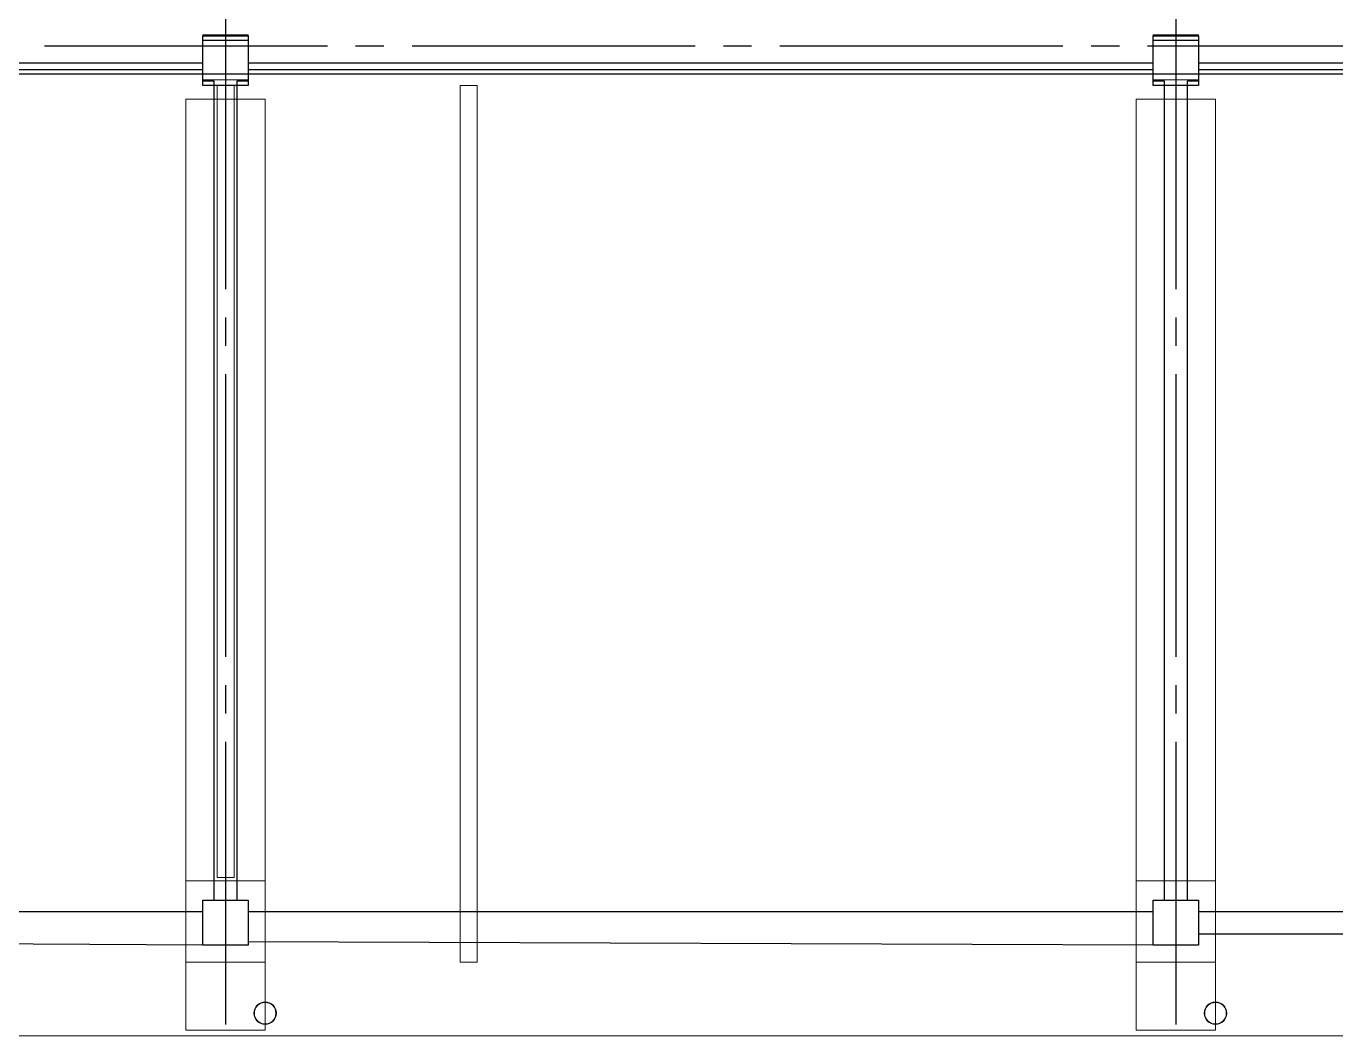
# Model space of a CAD drawing. Extents: x -960 to 27370, y -3283 to 11880.
# Drawn here: x 17464 to 18621, y 9048 to 9942 of the extents above; entities that cross this region are included whole.
import ezdxf
from ezdxf.enums import TextEntityAlignment as Align

# ---------------------------------------------------------------- set-up
doc = ezdxf.new("R2010")
doc.units = 0
doc.header["$LTSCALE"] = 100
doc.linetypes.add('X-S-FAB-L10$0$COL-CEN-LIN', pattern=[3.25, 2.5, -0.25, 0.25, -0.25])
for name, color, linetype in [('0-xref', 8, 'Continuous'), ('X-S-FAB-L10$0$0-DIM-TXT', 8, 'Continuous'), ('X-S-FAB-L10$0$A-OBJE-MEP', 8, 'Continuous'), ('X-S-FAB-L10$0$A-WALL-EX', 8, 'Continuous'), ('X-S-FAB-L10$0$A-WALL-IN', 8, 'Continuous'), ('X-S-FAB-L10$0$ASP_5', 8, 'Continuous'), ('X-S-FAB-L10$0$BLOCK', 8, 'Continuous'), ('X-S-FAB-L10$0$CCL', 8, 'X-S-FAB-L10$0$COL-CEN-LIN'), ('X-S-FAB-L10$0$COL-S', 8, 'Continuous'), ('X-S-FAB-L10$0$S-BEAM-SHOW', 8, 'Continuous'), ('X-S-FAB-L10$0$S-COL', 8, 'Continuous'), ('X-S-FAB-L10$0$Steel Frame-188K', 8, 'Continuous')]:
    doc.layers.add(name, color=color, linetype=linetype)
doc.styles.add('X-S-FAB-L10$0$CHINA', font='simplex.shx', dxfattribs={"width": 0.75, "bigfont": 'chineset.shx'})
doc.styles.add('X-S-FAB-L10$0$Standard', font='', dxfattribs={"width": 0.8})
doc.styles.add('X-S-FAB-L10$0$TG_NOTE_TEXT', font='simplex.shx', dxfattribs={"width": 0.75, "bigfont": 'chineset.shx'})
doc.styles.get('X-S-FAB-L10$0$Standard').set_extended_font_data('Microsoft JhengHei')

# ---------------------------------------------------------------- blocks, each defined once
blk = doc.blocks.new('X-S-FAB-L10$0$FAB2-L05')
at = {"layer": 'X-S-FAB-L10$0$CCL'}
for p, q in [((-8520, 11005), (-8520, 0)), ((-7680, 11005), (-7680, 0)), ((-26880, 10645), (1210, 10645))]:
    blk.add_line(p, q, dxfattribs=at)
at = {"layer": 'X-S-FAB-L10$0$COL-S'}
for points in [[(-8540, 10650), (-8500, 10650), (-8500, 10610), (-8540, 10610)], [(-7700, 10650), (-7660, 10650), (-7660, 10610), (-7700, 10610)], [(-8540, 9890), (-8500, 9890), (-8500, 9850), (-8540, 9850)], [(-7700, 9890), (-7660, 9890), (-7660, 9850), (-7700, 9850)]]:
    blk.add_lwpolyline(points, close=True, dxfattribs=at)
blk = doc.blocks.new('X-S-FAB-L10')
at = {"layer": 'X-S-FAB-L10$0$A-OBJE-MEP', "lineweight": 0, "flags": 128}
for points in [[(17684.5, 9070, 1), (17665.5, 9070, 1)], [(18524.5, 9070, 1), (18505.5, 9070, 1)]]:
    blk.add_lwpolyline(points, format="xyb", close=True, dxfattribs=at)
at = {"layer": 'X-S-FAB-L10$0$A-OBJE-MEP', "lineweight": 0}
for centre in [(17675, 9070), (18515, 9070)]:
    blk.add_circle(centre, 10, dxfattribs=at)
at = {"layer": 'X-S-FAB-L10$0$A-WALL-EX', "lineweight": 0, "flags": 128}
for points in [[(24360, 9050), (15170, 9050)], [(15170, 9050), (24360, 9050)], [(15170, 9050), (24360, 9050)], [(15170, 9050), (24360, 9050)], [(15170, 9050), (24360, 9050)], [(15170, 9050), (24360, 9050)], [(15170, 9050), (24360, 9050)], [(15170, 9050), (24360, 9050)]]:
    blk.add_lwpolyline(points, dxfattribs=at)
at = {"layer": 'X-S-FAB-L10$0$A-WALL-IN', "lineweight": 0, "flags": 128}
for points in [[(17632.5, 9890), (17632.5, 9190)], [(17647.5, 9890), (17632.5, 9890)], [(17647.5, 9190), (17647.5, 9890)], [(17847.5, 9890), (17847.5, 9115)], [(17862.5, 9890), (17847.5, 9890)], [(17862.5, 9115), (17862.5, 9890)], [(17632.5, 9190), (17647.5, 9190)], [(17847.5, 9115), (17862.5, 9115)]]:
    blk.add_lwpolyline(points, dxfattribs=at)
at = {"layer": 'X-S-FAB-L10$0$ASP_5'}
blk.add_line((19325, 9900), (15170, 9900), dxfattribs=at)
at = {"layer": 'X-S-FAB-L10$0$COL-S'}
for p, q in [((17620, 9930), (17660, 9930)), ((17620, 9890), (17620, 9930)), ((17660, 9930), (17660, 9890)), ((18460, 9930), (18500, 9930)), ((18460, 9890), (18460, 9930)), ((18500, 9930), (18500, 9890)), ((17660, 9890), (17620, 9890)), ((18500, 9890), (18460, 9890)), ((17620, 9170), (17660, 9170)), ((17620, 9130), (17620, 9170)), ((17660, 9170), (17660, 9130)), ((18460, 9170), (18500, 9170)), ((18460, 9130), (18460, 9170)), ((18500, 9170), (18500, 9130)), ((17660, 9130), (17620, 9130)), ((18500, 9130), (18460, 9130))]:
    blk.add_line(p, q, dxfattribs=at)
at = {"layer": 'X-S-FAB-L10$0$S-BEAM-SHOW', "lineweight": 0, "flags": 128}
for points in [[(17605, 9878), (17605, 9187)], [(17605, 9878), (17675, 9878)], [(17675, 9878), (17675, 9187)], [(18445, 9878), (18445, 9187)], [(18445, 9878), (18515, 9878)], [(18515, 9878), (18515, 9187)], [(17605, 9187), (17605, 9115)], [(17605, 9187), (17675, 9187)], [(17675, 9115), (17675, 9187)], [(18445, 9187), (18445, 9115)], [(18445, 9187), (18515, 9187)], [(18515, 9115), (18515, 9187)], [(17605, 9115), (17675, 9115)], [(17605, 9115), (17605, 9055)], [(17675, 9115), (17675, 9055)], [(18445, 9115), (18515, 9115)], [(18445, 9115), (18445, 9055)], [(18515, 9115), (18515, 9055)], [(17605, 9055), (17675, 9055)], [(18445, 9055), (18515, 9055)]]:
    blk.add_lwpolyline(points, dxfattribs=at)
at = {"layer": 'X-S-FAB-L10$0$S-COL', "lineweight": 0, "flags": 128}
for points in [[(17620, 9895), (17660, 9895), (17660, 9935), (17620, 9935)], [(18460, 9895), (18500, 9895), (18500, 9935), (18460, 9935)]]:
    blk.add_lwpolyline(points, close=True, dxfattribs=at)
at = {"layer": 'X-S-FAB-L10$0$Steel Frame-188K'}
for points in [[(20955, 9140), (20205, 9140), (20205, 9105), (20115, 9105), (20115, 9140), (19340, 9140), (19340, 9130), (19300, 9130), (19300, 9140), (18500, 9140), (18500, 9130), (18460, 9130), (17660, 9133.226), (17660, 9130), (17620, 9130), (16820, 9134.878), (16820, 9130), (16780, 9130), (15980, 9140), (15980, 9130), (15940, 9130), (15940, 9140), (15165, 9140)], [(15165, 9922.768), (15940, 9922.768), (15940, 9934), (15980, 9934), (15980, 9910.252), (15980, 9910.252), (16780, 9910.252), (16780, 9934), (16820, 9934), (16820, 9910.252), (17620, 9910.252), (17620, 9934), (17660, 9934), (17660, 9910.252), (18460, 9910.252), (18460, 9934), (18500, 9934), (18500, 9910.252), (19300, 9910.252), (19300, 9934), (19310, 9934), (19310, 10148.332), (19330, 10148.332), (24350, 10148.332)]]:
    blk.add_lwpolyline(points, dxfattribs=at)
for points in [[(17630, 9894), (17620, 9894), (17620, 9904), (16820, 9904), (16820, 9894), (16810, 9894), (16810, 9170), (16820, 9170), (16820, 9160), (17620, 9160), (17620, 9170), (17630, 9170)], [(18470, 9894), (18460, 9894), (18460, 9904), (17660, 9904), (17660, 9894), (17650, 9894), (17650, 9170), (17660, 9170), (17660, 9160), (18460, 9160), (18460, 9170), (18470, 9170)], [(19310, 9894), (19300, 9894), (19300, 9904), (18500, 9904), (18500, 9894), (18490, 9894), (18490, 9170), (18500, 9170), (18500, 9160), (19300, 9160), (19300, 9170), (19310, 9170)]]:
    blk.add_lwpolyline(points, close=True, dxfattribs=at)
at = {"layer": 'X-S-FAB-L10$0$BLOCK'}
blk.add_blockref('X-S-FAB-L10$0$FAB2-L05', (26160, -720), dxfattribs=at)
at = {"style": 'X-S-FAB-L10$0$TG_NOTE_TEXT', "width": 0.5, "flags": 1}
for p in [(7463.301, 9020), (18268.251, 8649), (11197.77, 4800.167), (16485.801, 4800.167), (25420.27, 2635), (13360, 320.001, 0), (7463.301, -33.333)]:
    blk.add_attdef('WH', text='', height=20, dxfattribs=at).set_placement(p, align=Align.BOTTOM_LEFT)
at = {"width": 0.5}
for style, p in [('X-S-FAB-L10$0$TG_NOTE_TEXT', (7585, 9020)), ('X-S-FAB-L10$0$TG_NOTE_TEXT', (18389.95, 8649)), ('X-S-FAB-L10$0$TG_NOTE_TEXT', (11117.5, 4813.5)), ('X-S-FAB-L10$0$TG_NOTE_TEXT', (16607.5, 4813.5)), ('X-S-FAB-L10$0$TG_NOTE_TEXT', (25350, 2635)), ('X-S-FAB-L10$0$Standard', (13129.375, 325.001, 0)), ('X-S-FAB-L10$0$TG_NOTE_TEXT', (7585, -20))]:
    blk.add_attdef('DESC', text='', height=10, dxfattribs=dict(at, style=style)).set_placement(p, align=Align.BOTTOM_LEFT)
for tag, style, p in [('TYPE', 'X-S-FAB-L10$0$TG_NOTE_TEXT', (7619.286, 9020)), ('NO', 'X-S-FAB-L10$0$TG_NOTE_TEXT', (7650.095, 9020)), ('TYPE', 'X-S-FAB-L10$0$TG_NOTE_TEXT', (18424.236, 8649)), ('NO', 'X-S-FAB-L10$0$TG_NOTE_TEXT', (18455.045, 8649)), ('NO', 'X-S-FAB-L10$0$TG_NOTE_TEXT', (11088.595, 4813.5)), ('TYPE', 'X-S-FAB-L10$0$TG_NOTE_TEXT', (11151.786, 4813.5)), ('TYPE', 'X-S-FAB-L10$0$TG_NOTE_TEXT', (16641.786, 4813.5)), ('NO', 'X-S-FAB-L10$0$TG_NOTE_TEXT', (16672.595, 4813.5)), ('NO', 'X-S-FAB-L10$0$TG_NOTE_TEXT', (25313, 2635)), ('TYPE', 'X-S-FAB-L10$0$TG_NOTE_TEXT', (25350, 2635)), ('NO', 'X-S-FAB-L10$0$Standard', (13100, 320.001, 0)), ('TYPE', 'X-S-FAB-L10$0$Standard', (13129.375, 320.001, 0)), ('TYPE', 'X-S-FAB-L10$0$TG_NOTE_TEXT', (7619.286, -20)), ('NO', 'X-S-FAB-L10$0$TG_NOTE_TEXT', (7650.095, -20))]:
    blk.add_attdef(tag, text='', height=10, dxfattribs=dict(at, style=style)).set_placement(p, align=Align.BOTTOM_RIGHT)
at = {"style": 'X-S-FAB-L10$0$TG_NOTE_TEXT', "width": 0.5, "flags": 1}
for rotation, p in [(180, (43, 7480)), (180, (943, 7480)), (90, (24310, 3717.77)), (270, (17080, 1711.699))]:
    blk.add_attdef('WH', text='', height=20, rotation=rotation, dxfattribs=at).set_placement(p, align=Align.BOTTOM_LEFT)
at = {"width": 0.5}
for rotation, style, p in [(180, 'X-S-FAB-L10$0$Standard', (317.625, 7480)), (180, 'X-S-FAB-L10$0$Standard', (1217.625, 7480)), (90, 'X-S-FAB-L10$0$TG_NOTE_TEXT', (24310, 3647.5)), (270, 'X-S-FAB-L10$0$TG_NOTE_TEXT', (17080, 1605))]:
    blk.add_attdef('DESC', text='', height=10, rotation=rotation, dxfattribs=dict(at, style=style)).set_placement(p, align=Align.BOTTOM_LEFT)
for tag, rotation, style, p in [('TYPE', 180, 'X-S-FAB-L10$0$Standard', (317.625, 7480)), ('NO', 180, 'X-S-FAB-L10$0$Standard', (347, 7480)), ('TYPE', 180, 'X-S-FAB-L10$0$Standard', (1217.625, 7480)), ('NO', 180, 'X-S-FAB-L10$0$Standard', (1247, 7480)), ('TYPE', 90, 'X-S-FAB-L10$0$TG_NOTE_TEXT', (24310, 3647.5)), ('NO', 90, 'X-S-FAB-L10$0$TG_NOTE_TEXT', (24310, 3610.5)), ('TYPE', 270, 'X-S-FAB-L10$0$TG_NOTE_TEXT', (17080, 1605)), ('NO', 270, 'X-S-FAB-L10$0$TG_NOTE_TEXT', (17080, 1573))]:
    blk.add_attdef(tag, text='', height=10, rotation=rotation, dxfattribs=dict(at, style=style)).set_placement(p, align=Align.BOTTOM_RIGHT)
at = {"layer": 'X-S-FAB-L10$0$0-DIM-TXT', "style": 'X-S-FAB-L10$0$CHINA', "width": 0.75}
for p in [(667.414, 7855.1, -2689.4), (22627.353, 6728.814), (25644.722, 6728.814), (24778.787, 5569.051), (1118.252, 4980), (417.801, 4594.623), (23874.84, 4355), (22927.43, 4330.122), (23749.869, 3901.367), (417.801, 3765.236), (1118.252, 3730), (417.801, 3115.79), (536.882, 2227.832), (16908.994, 1782.652), (888.445, 880.466), (16977.43, 750), (18878.841, 750), (25641.221, 553.233), (21364.03, 526.894)]:
    blk.add_attdef('HIG', text='', height=80, dxfattribs=at).set_placement(p, align=Align.MIDDLE_LEFT)

msp = doc.modelspace()

# ---------------------------------------------------------------- block references
at = {"layer": '0-xref'}
msp.add_blockref('X-S-FAB-L10', (0, 0), dxfattribs=at)

doc.saveas('drawing.dxf')
